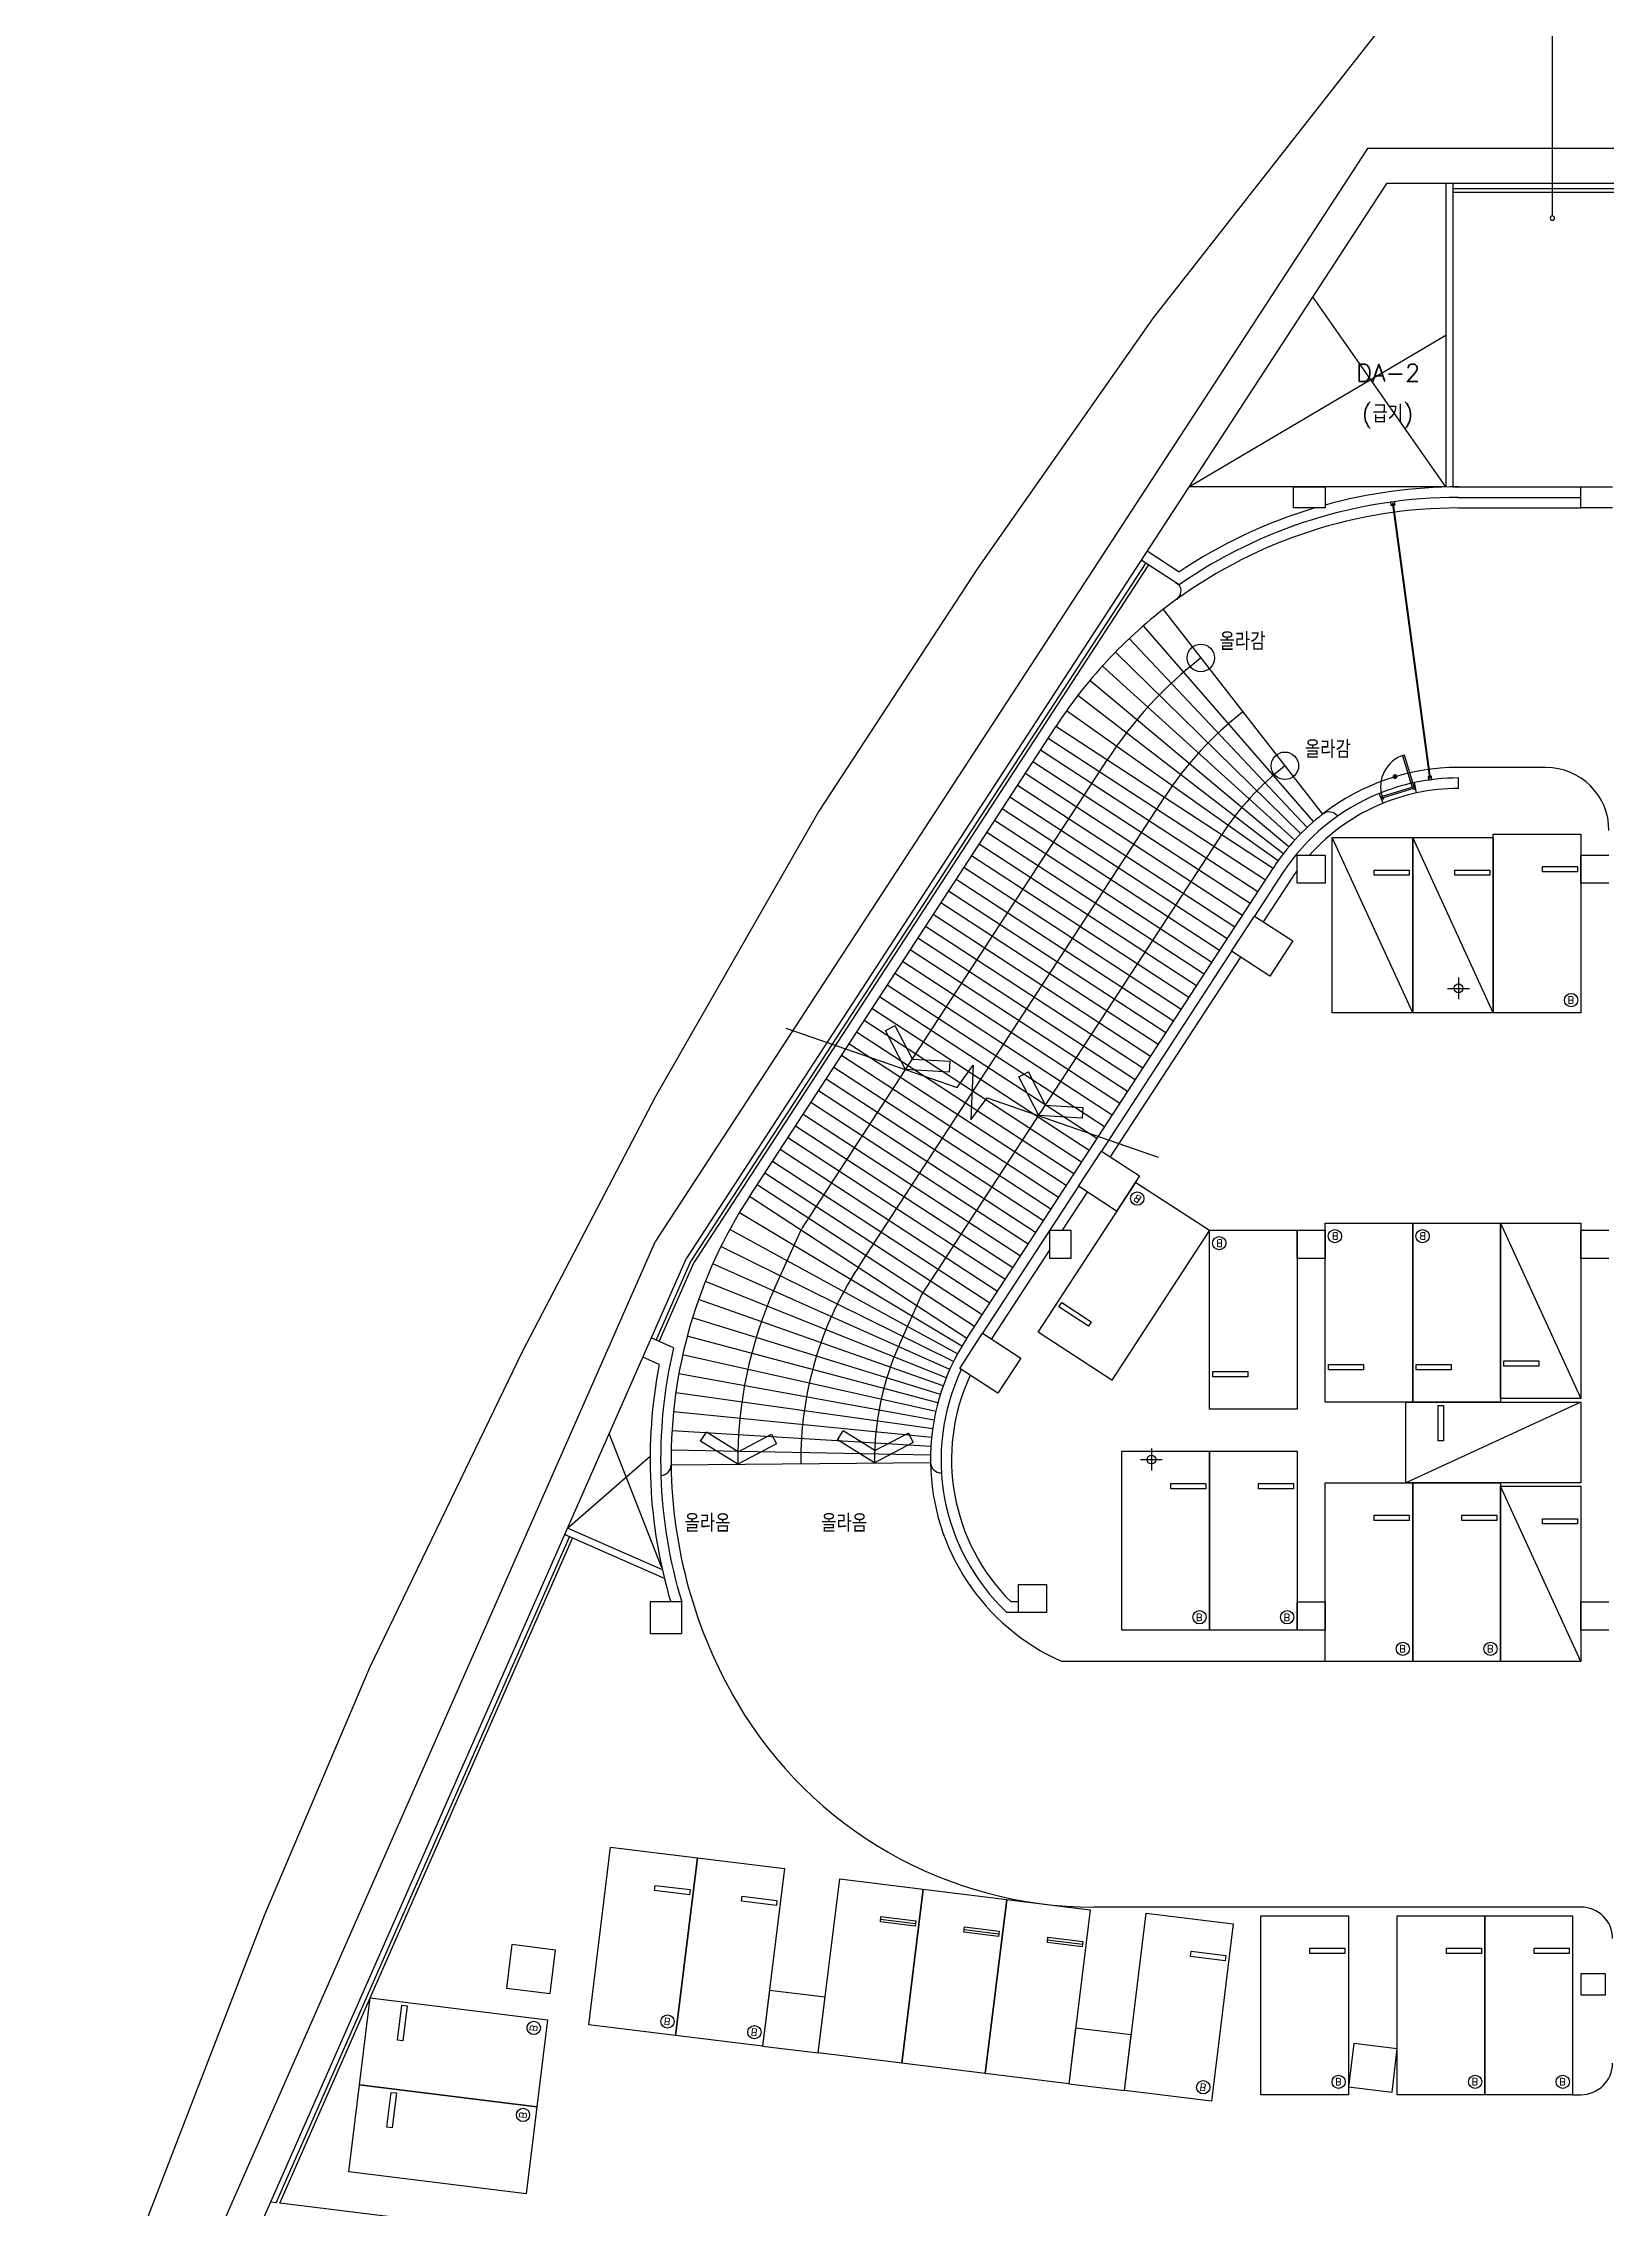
# Model space of a CAD drawing. Header units: millimetres. Extents: x -7614 to 421357, y 87385 to 341757.
# Drawn here: x 79456 to 124055, y 196125 to 257878 of the extents above; entities that cross this region are included whole.
import ezdxf
from ezdxf.enums import TextEntityAlignment as Align

# ---------------------------------------------------------------- set-up
doc = ezdxf.new("R2010")
doc.units = ezdxf.units.MM
doc.header["$LTSCALE"] = 600
doc.header["$MEASUREMENT"] = 0
doc.layers.add('e-plan', color=9, linetype='CONTINUOUS')
doc.layers.add('e-room-box', color=7, linetype='CONTINUOUS')
doc.styles.add('kiahn', font='romans.shx', dxfattribs={"bigfont": 'cadhs.shx'})

msp = doc.modelspace()

# ---------------------------------------------------------------- hatches: boundary and pattern name
at = {"layer": 'e-plan'}
h = msp.add_hatch(color=256, dxfattribs=at)
h.dxf.hatch_style = 1
h.paths.add_polyline_path([(117966, 236977, 1), (118064, 236954, 1)])

# ---------------------------------------------------------------- linework, layer by layer
for p, q in [((117583, 258287), (111121, 250053)), ((117234, 254877), (96919, 223713)), ((163670, 254877), (117234, 254877)), ((117776, 253877), (97802, 223235)), ((164670, 253877), (117776, 253877)), ((119470, 253877), (119470, 245222)), ((119670, 253877), (119670, 245227)), ((125620, 253727), (119670, 253727)), ((148320, 253627), (119670, 253627)), ((119470, 245227), (115670, 250646)), ((111121, 250053), (106128, 242928)), ((112138, 245227), (119470, 249552)), ((119470, 245227), (112138, 245227)), ((119670, 245227), (123320, 245227)), ((117896, 244793), (117995, 244807)), ((117909, 244694), (117896, 244793)), ((117944, 244699), (117909, 244694)), ((117967, 244752), (117937, 244748)), ((117937, 244748), (117944, 244699)), ((117942, 244749), (119003, 236921)), ((117962, 244752), (119023, 236923)), ((117974, 244703), (117967, 244752)), ((118008, 244707), (117974, 244703)), ((117995, 244807), (118008, 244707)), ((119826, 244927), (123320, 244927)), ((119826, 244627), (123320, 244627)), ((111854, 242798), (110942, 243392)), ((110904, 243059), (97934, 223163)), ((110987, 243005), (98022, 223116)), ((106128, 242928), (101575, 235976)), ((111857, 242438), (110778, 243141)), ((111758, 242502), (111857, 242438)), ((111857, 242438), (111859, 242435)), ((115508, 235514), (110436, 240902)), ((115695, 235683), (110842, 241270)), ((115328, 235338), (110044, 240519)), ((114990, 234964), (109309, 239706)), ((115155, 235154), (109669, 240120)), ((114832, 234767), (108966, 239279)), ((99589, 224969), (108349, 238408)), ((114537, 234349), (108338, 238391)), ((114683, 234565), (108641, 238838)), ((114319, 234014), (108119, 238055)), ((101092, 224071), (109815, 237453)), ((113882, 233344), (107682, 237385)), ((114100, 233679), (107901, 237720)), ((118235, 237570), (118274, 237582)), ((118241, 237551), (118235, 237570)), ((118509, 236681), (118241, 237551)), ((118274, 237582), (118553, 236674)), ((122320, 237227), (119826, 237227)), ((113445, 232674), (107246, 236715)), ((113663, 233009), (107464, 237050)), ((118553, 236674, 0), (117645, 236394, 0)), ((118546, 236630), (117676, 236362)), ((118515, 236662), (118509, 236681)), ((118553, 236674), (118515, 236662)), ((118546, 236630), (118565, 236636)), ((118558, 236592), (118546, 236630)), ((118553, 236674), (118577, 236681)), ((118565, 236636), (118553, 236674)), ((118601, 236605), (118558, 236592)), ((118633, 236500), (118570, 236794)), ((118577, 236681), (118601, 236605)), ((118992, 236969), (118957, 236965)), ((118957, 236965), (118970, 236866)), ((118970, 236866), (119070, 236879)), ((118998, 236920), (118992, 236969)), ((119028, 236924), (118998, 236920)), ((119056, 236978), (119021, 236973)), ((119021, 236973), (119028, 236924)), ((119070, 236879), (119056, 236978)), ((119826, 236627), (119826, 236927)), ((101575, 235976), (96920, 227843)), ((113008, 232004), (106809, 236045)), ((113226, 232339), (107027, 236380)), ((117677, 236206), (117564, 236484)), ((117621, 236387), (117645, 236394)), ((117645, 236311), (117621, 236387)), ((117645, 236394), (117657, 236356)), ((117688, 236324), (117645, 236311)), ((117657, 236356), (117676, 236362)), ((117676, 236362), (117688, 236324)), ((104513, 222177), (113082, 235323)), ((112571, 231334), (106372, 235375)), ((112789, 231669), (106590, 235710)), ((120820, 235327), (123320, 235327)), ((120820, 230227), (120820, 235327)), ((123320, 235327), (123320, 230227)), ((112134, 230663), (105935, 234705)), ((112353, 230999), (106153, 235040)), ((118520, 230227), (116220, 235227)), ((116220, 235227), (118520, 235227)), ((116220, 230227), (116220, 235227)), ((120820, 230227), (118520, 235227)), ((118520, 235227), (118520, 230227)), ((118520, 235227), (120820, 235227)), ((118520, 230227), (118520, 235227)), ((120820, 235227), (120820, 230227)), ((111916, 230328), (105717, 234369)), ((105788, 220928), (114548, 234367)), ((114800, 234203), (114008, 232989)), ((117420, 234152), (117420, 234302)), ((117420, 234302), (118420, 234302)), ((118420, 234152), (117420, 234152)), ((118420, 234302), (118420, 234152)), ((119720, 234152), (119720, 234302)), ((119720, 234302), (120720, 234302)), ((120720, 234152), (119720, 234152)), ((120720, 234302), (120720, 234152)), ((122220, 234252), (122220, 234402)), ((122220, 234402), (123220, 234402)), ((123220, 234252), (122220, 234252)), ((123220, 234402), (123220, 234252)), ((111479, 229658), (105280, 233699)), ((111697, 229993), (105498, 234034)), ((115051, 234039), (114259, 232825)), ((111042, 228988), (104843, 233029)), ((111260, 229323), (105061, 233364)), ((113353, 231983), (114008, 232989)), ((114008, 232989), (115097, 232279)), ((110605, 228318), (104406, 232359)), ((110824, 228653), (104624, 232694)), ((115097, 232279), (114442, 231273)), ((110168, 227648), (103969, 231689)), ((110387, 227983), (104188, 232024)), ((113353, 231983), (109639, 226287)), ((113604, 231820), (109891, 226123)), ((114442, 231273), (113353, 231983)), ((109731, 226978), (103532, 231019)), ((109950, 227313), (103751, 231354)), ((119826, 231239), (119826, 230614)), ((109294, 226307), (103095, 230348)), ((109513, 226642), (103314, 230683)), ((119514, 230927), (120139, 230927)), ((100641, 229796), (105527, 228102)), ((109076, 225972), (102877, 230013)), ((103484, 229722), (103759, 229863)), ((104247, 228911), (103760, 229861)), ((118520, 230227), (116220, 230227)), ((120820, 230227), (118520, 230227)), ((123320, 230227), (120820, 230227)), ((108639, 225302), (102440, 229343)), ((108858, 225637), (102658, 229678)), ((104053, 228613), (103484, 229722)), ((108202, 224632), (102003, 228673)), ((108421, 224967), (102222, 229008)), ((105298, 228540), (104053, 228613)), ((104247, 228911), (105313, 228848)), ((105316, 228848), (105298, 228540)), ((105527, 228102), (105985, 228737)), ((105985, 228737), (105919, 227173)), ((107282, 228406), (107556, 228547)), ((108045, 227595), (107557, 228545)), ((107765, 223962), (101566, 228003)), ((107984, 224297), (101785, 228338)), ((107851, 227297), (107282, 228406)), ((96920, 227843), (93123, 220577)), ((107329, 223292), (101129, 227333)), ((107547, 223627), (101348, 227668)), ((105919, 227173), (106377, 227808)), ((106377, 227808), (111263, 226115)), ((109095, 227224), (107851, 227297)), ((108045, 227595), (109111, 227532)), ((109113, 227532), (109095, 227224)), ((106892, 222621), (100693, 226662)), ((107110, 222956), (100911, 226998)), ((106673, 222286), (100474, 226327)), ((108984, 225282), (109639, 226287)), ((109639, 226287), (110728, 225577)), ((106236, 221616), (100037, 225657)), ((106455, 221951), (100256, 225992)), ((110728, 225577), (110073, 224572)), ((105800, 220946), (99600, 224987)), ((106018, 221281), (99819, 225322)), ((108984, 225282), (106253, 221093)), ((107841, 221120), (110627, 225392)), ((109235, 225118), (108524, 224027)), ((110073, 224572), (108984, 225282)), ((110627, 225392), (112721, 224027)), ((105661, 220726), (99314, 224529)), ((116021, 219127), (116021, 224227)), ((116021, 224227), (118521, 224227)), ((118521, 219127), (118521, 224227)), ((118521, 224227), (121021, 224227)), ((118521, 224227), (118521, 219127)), ((121021, 224227), (123321, 219227)), ((121021, 219227), (121021, 224227)), ((121021, 224227), (123321, 224227)), ((121021, 224227), (121021, 219127)), ((123321, 224227), (123321, 219227)), ((79456, 184071), (96919, 223713)), ((105420, 220284), (98788, 223567)), ((105536, 220507), (99041, 224053)), ((100325, 222383), (101083, 224057)), ((100325, 222383), (101083, 224057)), ((112721, 224027), (109936, 219754)), ((112721, 218927), (112721, 224027)), ((112721, 224027), (115221, 224027)), ((115221, 224027), (115221, 218927)), ((80422, 183783), (97802, 223235)), ((96936, 220897), (97934, 223163)), ((97027, 220857), (98022, 223116)), ((105313, 220056), (98555, 223072)), ((108170, 223484), (106505, 220929)), ((105215, 219823), (98342, 222567)), ((105126, 219588), (98149, 222054)), ((103886, 220792), (104513, 222177)), ((108430, 221840), (108512, 221965)), ((109268, 221294), (108430, 221840)), ((108512, 221965), (109350, 221419)), ((105047, 219348), (97977, 221534)), ((105598, 220088), (106253, 221093)), ((106253, 221093), (107343, 220383)), ((109936, 219754), (107841, 221120)), ((109350, 221419), (109268, 221294)), ((93123, 220577), (88760, 211551)), ((97433, 220674), (96799, 220959)), ((104917, 218861), (97695, 220475)), ((104977, 219106), (97825, 221007)), ((97025, 220200), (96557, 220410)), ((104867, 218614), (97586, 219937)), ((106687, 219378), (105598, 220088)), ((107343, 220383), (106687, 219378)), ((112821, 219852), (112821, 220002)), ((112821, 220002), (113821, 220002)), ((113821, 219852), (112821, 219852)), ((113821, 220002), (113821, 219852)), ((116121, 220052), (116121, 220202)), ((116121, 220202), (117121, 220202)), ((117121, 220052), (116121, 220052)), ((117121, 220202), (117121, 220052)), ((118621, 220052), (118621, 220202)), ((118621, 220202), (119621, 220202)), ((119621, 220052), (118621, 220052)), ((119621, 220202), (119621, 220052)), ((121121, 220152), (121121, 220302)), ((121121, 220302), (122121, 220302)), ((122121, 220152), (121121, 220152)), ((122121, 220302), (122121, 220152)), ((104827, 218366), (97499, 219396)), ((123321, 219227), (121021, 219227)), ((104797, 218115), (97434, 218852)), ((115221, 218927), (112721, 218927)), ((118521, 219127), (116021, 219127)), ((123321, 219127), (118321, 216827)), ((118321, 216827), (118321, 219127)), ((118321, 219127), (123321, 219127)), ((121021, 219127), (118521, 219127)), ((119246, 219027), (119396, 219027)), ((119246, 218027), (119246, 219027)), ((119396, 219027), (119396, 218027)), ((123321, 219127), (123321, 216827)), ((97104, 214398), (95597, 218230)), ((104777, 217864), (97390, 218306)), ((98208, 218012), (98371, 218274)), ((99269, 217356), (98208, 218012)), ((99281, 217711), (98373, 218273)), ((99281, 217711), (100226, 218209)), ((100228, 218210), (100372, 217937)), ((102108, 218049), (102271, 218311)), ((103169, 217393), (102108, 218049)), ((103181, 217749), (102273, 218310)), ((103181, 217749), (104126, 218246)), ((104128, 218247), (104272, 217974)), ((119396, 218027), (119246, 218027)), ((94409, 215533), (96766, 217581)), ((104767, 217612), (97368, 217759)), ((100372, 217937), (99269, 217356)), ((104272, 217974), (103169, 217393)), ((110220, 217727), (112720, 217727)), ((110220, 212627), (110220, 217727)), ((110753, 217488), (111378, 217488)), ((111066, 217800), (111066, 217175)), ((112720, 217727), (115220, 217727)), ((112720, 212627), (112720, 217727)), ((112720, 217727), (112720, 212627)), ((115220, 217727), (115220, 212627)), ((111620, 216652), (111620, 216802)), ((111620, 216802), (112620, 216802)), ((112620, 216802), (112620, 216652)), ((114120, 216652), (114120, 216802)), ((114120, 216802), (115120, 216802)), ((115120, 216802), (115120, 216652)), ((116021, 216827), (118521, 216827)), ((116021, 211727), (116021, 216827)), ((123321, 216827), (118321, 216827)), ((118521, 216827), (118521, 211727)), ((118521, 216827), (121021, 216827)), ((118521, 211727), (118521, 216827)), ((121021, 216827), (121021, 211727)), ((112620, 216652), (111620, 216652)), ((115120, 216652), (114120, 216652)), ((123321, 211727), (121021, 216727)), ((121021, 216727), (123321, 216727)), ((121021, 211727), (121021, 216727)), ((123321, 216727), (123321, 211727)), ((97117, 214340), (94409, 215533)), ((117421, 215752), (117421, 215902)), ((117421, 215902), (118421, 215902)), ((118421, 215752), (117421, 215752)), ((118421, 215902), (118421, 215752)), ((119921, 215752), (119921, 215902)), ((119921, 215902), (120921, 215902)), ((120921, 215752), (119921, 215752)), ((120921, 215902), (120921, 215752)), ((122221, 215652), (122221, 215802)), ((122221, 215802), (123221, 215802)), ((123221, 215652), (122221, 215652)), ((123221, 215802), (123221, 215652)), ((86098, 196295), (94465, 215289)), ((86201, 196282), (94557, 215249)), ((97174, 214096), (94328, 215350)), ((94465, 215289), (94328, 215350)), ((107271, 213127), (106945, 213127)), ((107271, 213427), (107066, 213427)), ((112720, 212627), (110220, 212627)), ((115220, 212627), (112720, 212627)), ((88760, 211551), (85763, 204501)), ((116021, 211727), (108516, 211727)), ((118521, 211727), (116021, 211727)), ((121021, 211727), (118521, 211727)), ((123321, 211727), (121021, 211727)), ((95014, 201371), (95636, 206433)), ((95636, 206433), (98117, 206128)), ((98117, 206128), (97495, 201066)), ((97495, 201066), (98117, 206128)), ((98117, 206128), (100598, 205824)), ((100598, 205824), (99977, 200762)), ((96894, 205196), (96912, 205344)), ((97887, 205074), (96894, 205196)), ((96912, 205344), (97905, 205223)), ((97905, 205223), (97887, 205074)), ((99376, 204891), (99394, 205040)), ((99394, 205040), (100386, 204918)), ((101565, 200567), (102174, 205530)), ((102174, 205530), (104556, 205237)), ((104556, 205237), (103947, 200274)), ((103947, 200274), (104556, 205237)), ((104556, 205237), (106938, 204945)), ((85763, 204501), (82117, 195060)), ((100368, 204769), (99376, 204891)), ((100386, 204918), (100368, 204769)), ((103334, 204304), (103352, 204453)), ((103352, 204453), (104344, 204331)), ((106938, 204945), (106329, 199982)), ((106329, 199982), (106938, 204945)), ((106938, 204945), (109321, 204652)), ((109321, 204652), (108711, 199689)), ((123320, 204727), (109427, 204727)), ((110299, 199494), (110921, 204556)), ((110921, 204556), (113402, 204252)), ((114189, 204476), (116689, 204476)), ((114189, 199376), (114189, 204476)), ((116689, 204476), (116689, 199376)), ((118082, 204476), (120582, 204476)), ((118082, 199376), (118082, 204476)), ((120582, 204476), (120582, 199376)), ((120582, 204476), (123082, 204476)), ((120582, 199376), (120582, 204476)), ((123082, 204476), (123082, 199376)), ((104326, 204182), (103334, 204304)), ((103343, 204379), (104335, 204257)), ((104344, 204331), (104326, 204182)), ((105716, 204012), (105734, 204161)), ((106708, 203890), (105716, 204012)), ((105725, 204086), (106717, 203964)), ((105734, 204161), (106726, 204039)), ((106726, 204039), (106708, 203890)), ((108098, 203719), (108116, 203868)), ((108107, 203794), (109099, 203672)), ((108116, 203868), (109109, 203746)), ((113402, 204252), (112781, 199190)), ((109090, 203597), (108098, 203719)), ((109109, 203746), (109090, 203597)), ((112179, 203319), (112198, 203468)), ((113172, 203197), (112179, 203319)), ((112198, 203468), (113190, 203346)), ((113190, 203346), (113172, 203197)), ((115589, 203401), (115589, 203551)), ((115589, 203551), (116589, 203551)), ((116589, 203401), (115589, 203401)), ((116589, 203551), (116589, 203401)), ((119482, 203401), (119482, 203551)), ((119482, 203551), (120482, 203551)), ((120482, 203401), (119482, 203401)), ((120482, 203551), (120482, 203401)), ((121982, 203401), (121982, 203551)), ((121982, 203551), (122982, 203551)), ((122982, 203401), (121982, 203401)), ((122982, 203551), (122982, 203401)), ((88476, 199655), (88780, 202137)), ((88780, 202137), (93842, 201515)), ((100172, 202350), (99977, 200762)), ((101760, 202155), (100172, 202350)), ((101565, 200567), (101760, 202155)), ((89564, 200932), (89686, 201925)), ((89686, 201925), (89835, 201906)), ((89835, 201906), (89713, 200914)), ((93842, 201515), (93538, 199034)), ((97495, 201066), (95014, 201371)), ((89713, 200914), (89564, 200932)), ((99977, 200762), (97495, 201066)), ((99977, 200762), (101565, 200567)), ((108906, 201277), (108711, 199689)), ((110494, 201082), (108906, 201277)), ((110299, 199494), (110494, 201082)), ((103947, 200274), (101565, 200567)), ((106329, 199982), (103947, 200274)), ((88171, 197174), (88476, 199655)), ((93538, 199034), (88476, 199655)), ((88476, 199655), (93538, 199034)), ((108711, 199689), (106329, 199982)), ((108711, 199689), (110299, 199494)), ((112781, 199190), (110299, 199494)), ((89260, 198451), (89382, 199443)), ((89382, 199443), (89531, 199425)), ((89531, 199425), (89409, 198432)), ((93538, 199034), (93233, 196552)), ((116689, 199376), (114189, 199376)), ((120582, 199376), (118082, 199376)), ((123082, 199376), (120582, 199376)), ((123082, 199376), (123320, 199376)), ((89409, 198432), (89260, 198451)), ((93233, 196552), (88171, 197174)), ((86098, 196295), (85942, 196314)), ((93513, 195384), (86201, 196282))]:
    msp.add_line(p, q, dxfattribs=at)
at = {"layer": 'e-plan', "ltscale": 0.5}
for p, q in [((115120, 245227), (116020, 245227)), ((115120, 244627), (115120, 245227)), ((116020, 245227), (116020, 244627)), ((123320, 245227), (124220, 245227)), ((123320, 244627), (123320, 245227)), ((116020, 244627), (115120, 244627)), ((124220, 244627), (123320, 244627)), ((115220, 234727), (116020, 234727)), ((115220, 233927), (115220, 234727)), ((116020, 234727), (116020, 233927)), ((123320, 234727), (124120, 234727)), ((123320, 233927), (123320, 234727)), ((116020, 233927), (115220, 233927)), ((124120, 233927), (123320, 233927)), ((108170, 224027), (108770, 224027)), ((108170, 223227), (108170, 224027)), ((108770, 224027), (108770, 223227)), ((115221, 224027), (116020, 224027)), ((115221, 223227), (115221, 224027)), ((116020, 224027), (116020, 223227)), ((123321, 224027), (124120, 224027)), ((123321, 223227), (123321, 224027)), ((108770, 223227), (108170, 223227)), ((116020, 223227), (115221, 223227)), ((124120, 223227), (123321, 223227)), ((107271, 213927), (108070, 213927)), ((107271, 213127), (107271, 213927)), ((108070, 213927), (108070, 213127)), ((97670, 213427), (96770, 213427)), ((96770, 213427), (96770, 212527)), ((97670, 212527), (97670, 213427)), ((108070, 213127), (107271, 213127)), ((115220, 213427), (116020, 213427)), ((115220, 212627), (115220, 213427)), ((116020, 213427), (116020, 212627)), ((123320, 213427), (124120, 213427)), ((123320, 212627), (123320, 213427)), ((96770, 212527), (97670, 212527)), ((116020, 212627), (115220, 212627)), ((124120, 212627), (123320, 212627)), ((92826, 203655), (92674, 202414)), ((94067, 203502), (92826, 203655)), ((93914, 202262), (94067, 203502)), ((124020, 202827), (123320, 202827)), ((123320, 202827), (123320, 202227)), ((124020, 202227), (124020, 202827)), ((92674, 202414), (93914, 202262)), ((123320, 202227), (124020, 202227)), ((116842, 200837), (116689, 199596)), ((118082, 200685), (116842, 200837)), ((117930, 199444), (118082, 200685)), ((116689, 199596), (117930, 199444))]:
    msp.add_line(p, q, dxfattribs=at)
at = {"layer": 'e-plan', "linetype": 'Continuous'}
for p, q in [((111400, 241729), (115951, 235894)), ((102688, 222949), (111449, 236388)), ((97367, 217338), (104766, 217408))]:
    msp.add_line(p, q, dxfattribs=at)
at = {"layer": 'e-plan'}
for centre, radius in [((112477, 240349), 392), ((114875, 237274), 392), ((119826, 230927), 125), ((123039, 230592), 189), ((110663, 224932), 189), ((113002, 223661), 189), ((116302, 223861), 189), ((118802, 223861), 189), ((111066, 217488), 125), ((112439, 212992), 189), ((114939, 212992), 189), ((118239, 212092), 189), ((120739, 212092), 189), ((93446, 201280), 189), ((97261, 201463), 189), ((99742, 201159), 189), ((112546, 199587), 189), ((116408, 199742), 189), ((120301, 199742), 189), ((122801, 199742), 189), ((93141, 198799), 189)]:
    msp.add_circle(centre, radius, dxfattribs=at)
for centre, radius, start, end in [((119826, 230927), 14300, 89.99997, 105.43457), ((119826, 230927), 13700, 90, 125.92232), ((119826, 230927), 14300, 106.65624, 123.88449), ((119826, 230927), 14000, 89.99998, 124.69447), ((111612, 242264), 300, 305.92232, 34.69446), ((119826, 230927), 13700, 125.92232, 146.90069), ((119826, 230927), 11950, 127.95332, 146.90069), ((119826, 230927), 8050, 127.95332, 146.90069), ((119826, 230927), 6300, 90, 127.95324), ((118553, 236674), 950, 107.11782, 197.11782), ((122320, 235427), 1800, 0, 90), ((119826, 230927), 6000, 102.08475, 112.14957), ((118015, 236965, 0), 50, 167.11782, 347.11782), ((118015, 236965, 0), 50, 347.11782, 167.11782), ((119826, 230927), 6000, 90, 102.08467), ((119826, 230927), 5700, 90, 102.08467), ((119826, 230927), 6000, 112.14951, 146.90069), ((119826, 230927), 5700, 112.14951, 138.18974), ((116136, 235658), 300, 37.95332, 127.95332), ((119826, 230927), 5700, 102.08475, 112.14957), ((119826, 230927), 6300, 127.95325, 146.90069), ((119826, 230927), 5700, 143.90389, 146.90069), ((111066, 217488), 13700, 146.90069, 180.6272), ((111218, 217470), 11950, 155.71524, 180.54637), ((111218, 217470), 11950, 155.71524, 180.54637), ((111066, 217488), 14000, 166.84357, 196.86301), ((111218, 217470), 8050, 155.71524, 180.54637), ((111066, 217488), 6300, 146.90069, 180.79435), ((111066, 217488), 14300, 169.06772, 196.49901), ((111066, 217488), 6000, 154.63863, 226.62413), ((111066, 217488), 5700, 155.04858, 225.43775), ((105066, 217408), 300, 180, 272.19556), ((111066, 217488), 6300, 180.79435, 246.13113), ((97067, 217338), 300, 271.22429, 0), ((111066, 217488), 13700, 180.6272, 210.39027), ((109427, 216527), 11800, 210.39027, 270), ((123320, 203827), 900, 0, 90), ((123320, 200276), 900, 270, 0)]:
    msp.add_arc(centre, radius, start, end, dxfattribs=at)
at = {"layer": 'e-plan', "linetype": 'Continuous'}
for centre, start, end in [((119826, 230927), 127.95329, 146.90069), ((111066, 217488), 146.90069, 180.65493)]:
    msp.add_arc(centre, 10000, start, end, dxfattribs=at)
at = {"layer": 'e-room-box'}
msp.add_line((122506, 252955), (122506, 262265), dxfattribs=at)
for start, end in [(90, 270), (270, 90)]:
    msp.add_arc((122506, 252893), 62.5, start, end, dxfattribs=at)

# ---------------------------------------------------------------- texts
at = {"layer": 'e-plan', "style": 'kiahn'}
for s, p in [('DA-2', (118732, 248230)), ('(급기)', (118545, 247061))]:
    msp.add_text(s, height=500, dxfattribs=at).set_placement(p, align=Align.RIGHT)
for s, p in [('올라감', (113011, 240573)), ('올라감', (115446, 237495)), ('올라옴', (97749, 215428)), ('올라옴', (97749, 215428)), ('올라옴', (101649, 215428)), ('올라옴', (101649, 215428))]:
    msp.add_text(s, height=500, dxfattribs=at).set_placement(p)
at = {"layer": 'e-plan', "style": 'kiahn', "text_generation_flag": 4}
for p in [(122940, 230693), (112340, 213093), (114840, 213093), (118140, 212193), (120640, 212193), (116309, 199843), (120202, 199843), (122702, 199843)]:
    msp.add_text('B', height=200, dxfattribs=at).set_placement(p)
for rotation, p in [(146.90069, (110691, 224793)), (180, (113102, 223560)), (180, (116402, 223760)), (180, (118902, 223760)), (83, (93333, 201194)), (353, (97174, 201576)), (353, (99656, 201271)), (353, (112460, 199699)), (83, (93028, 198713))]:
    msp.add_text('B', height=200, rotation=rotation, dxfattribs=at).set_placement(p)

doc.saveas('drawing.dxf')
